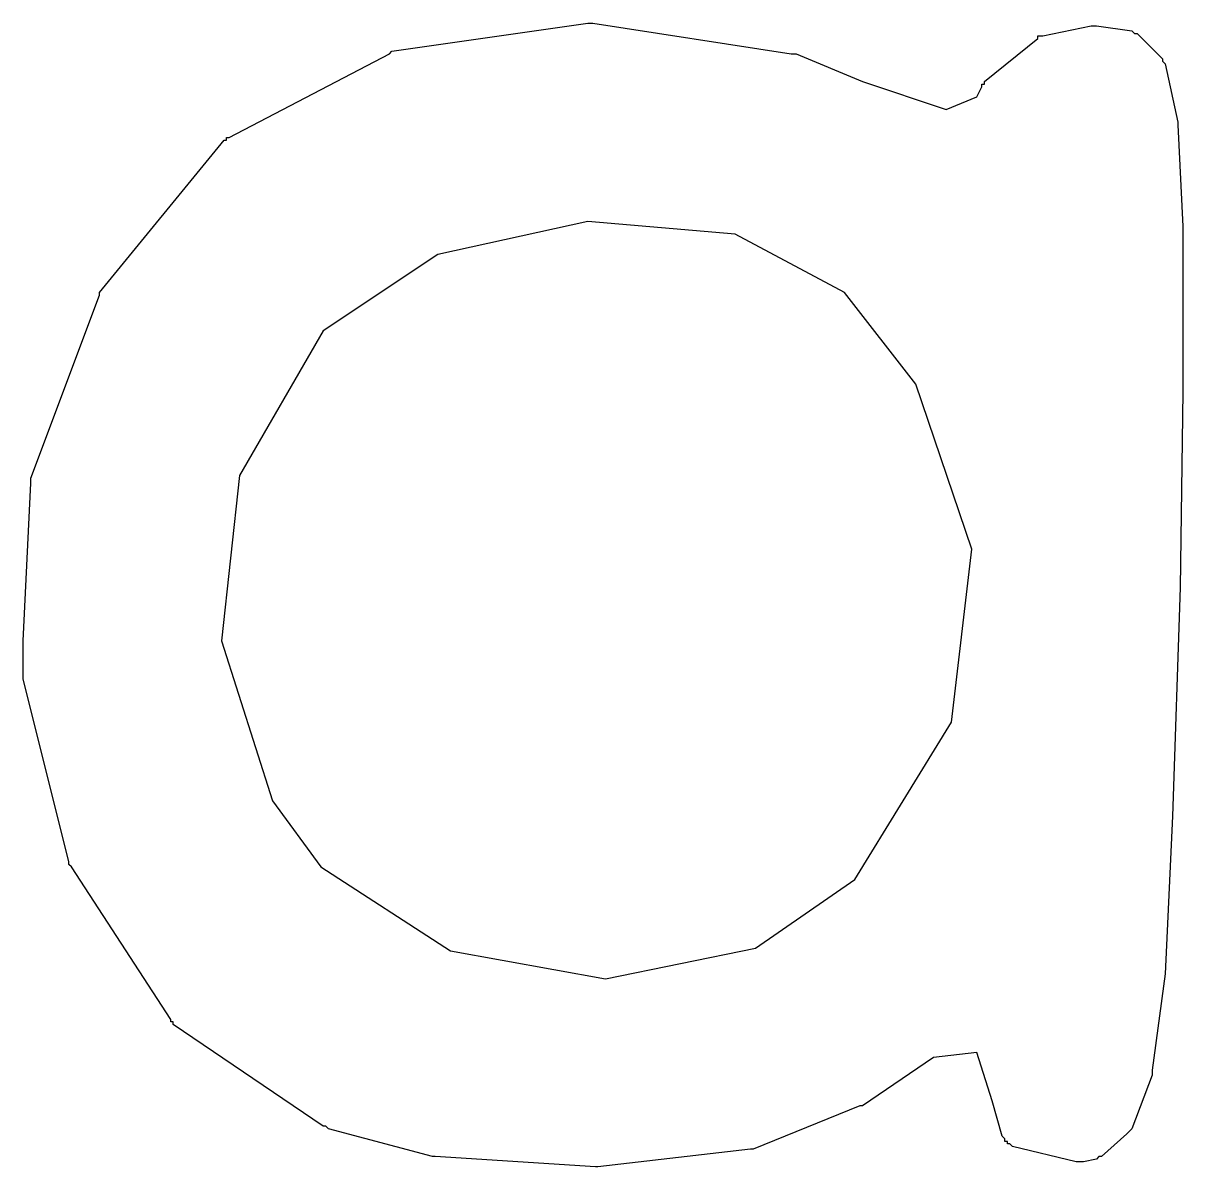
# Model space of a CAD drawing. Extents: x 93.8 to 153.2, y -121.7 to -73.6.
# Drawn here: x 122.017 to 122.473, y -121.661 to -121.211 of the extents above; entities that cross this region are included whole.
import ezdxf

# ---------------------------------------------------------------- set-up
doc = ezdxf.new("R2010")
doc.units = 0
doc.header["$MEASUREMENT"] = 0
doc.layers.add('BLACK', color=7, linetype='CONTINUOUS')

msp = doc.modelspace()

# ---------------------------------------------------------------- linework, layer by layer
at = {"layer": 'Black'}
for p, q in [((122.162, -121.222), (122.239, -121.211)), ((122.239, -121.211), (122.24, -121.211)), ((122.24, -121.211), (122.241, -121.211)), ((122.241, -121.211), (122.319, -121.223)), ((122.418, -121.216), (122.437, -121.212)), ((122.437, -121.212), (122.438, -121.212)), ((122.438, -121.212), (122.439, -121.212)), ((122.439, -121.212), (122.453, -121.214)), ((122.395, -121.234), (122.416, -121.217)), ((122.416, -121.217), (122.416, -121.216)), ((122.416, -121.216), (122.417, -121.216)), ((122.416, -121.217), (122.416, -121.217)), ((122.417, -121.216), (122.417, -121.216)), ((122.417, -121.216), (122.418, -121.216)), ((122.418, -121.216), (122.418, -121.216)), ((122.453, -121.214), (122.453, -121.214)), ((122.453, -121.214), (122.454, -121.215)), ((122.454, -121.215), (122.454, -121.215)), ((122.454, -121.215), (122.454, -121.215)), ((122.454, -121.215), (122.455, -121.215)), ((122.455, -121.215), (122.456, -121.216)), ((122.456, -121.216), (122.465, -121.225)), ((122.098, -121.256), (122.161, -121.223)), ((122.161, -121.223), (122.162, -121.222)), ((122.161, -121.223), (122.161, -121.223)), ((122.319, -121.223), (122.32, -121.223)), ((122.32, -121.223), (122.321, -121.223)), ((122.321, -121.223), (122.347, -121.234)), ((122.465, -121.225), (122.465, -121.226)), ((122.465, -121.226), (122.465, -121.226)), ((122.465, -121.226), (122.465, -121.226)), ((122.465, -121.226), (122.466, -121.227)), ((122.466, -121.227), (122.466, -121.227)), ((122.466, -121.227), (122.466, -121.227)), ((122.466, -121.227), (122.471, -121.25)), ((122.347, -121.234), (122.38, -121.245)), ((122.392, -121.24), (122.394, -121.236)), ((122.394, -121.236), (122.394, -121.235)), ((122.394, -121.235), (122.395, -121.235)), ((122.394, -121.236), (122.394, -121.236)), ((122.394, -121.236), (122.394, -121.236)), ((122.395, -121.235), (122.395, -121.234)), ((122.395, -121.235), (122.395, -121.235)), ((122.38, -121.245), (122.392, -121.24)), ((122.471, -121.25), (122.471, -121.25)), ((122.471, -121.25), (122.471, -121.251)), ((122.471, -121.251), (122.473, -121.291)), ((122.047, -121.317), (122.096, -121.257)), ((122.096, -121.257), (122.096, -121.257)), ((122.096, -121.257), (122.097, -121.257)), ((122.097, -121.257), (122.097, -121.256)), ((122.097, -121.256), (122.098, -121.256)), ((122.098, -121.256), (122.098, -121.256)), ((122.098, -121.256), (122.098, -121.256)), ((122.239, -121.289), (122.18, -121.302)), ((122.297, -121.294), (122.239, -121.289)), ((122.473, -121.291), (122.473, -121.292)), ((122.34, -121.317), (122.297, -121.294)), ((122.473, -121.292), (122.473, -121.292)), ((122.473, -121.292), (122.473, -121.356)), ((122.18, -121.302), (122.135, -121.332)), ((122.02, -121.39), (122.047, -121.318)), ((122.047, -121.318), (122.047, -121.317)), ((122.047, -121.317), (122.047, -121.317)), ((122.368, -121.353), (122.34, -121.317)), ((122.135, -121.332), (122.102, -121.389)), ((122.39, -121.418), (122.368, -121.353)), ((122.473, -121.356), (122.472, -121.433)), ((122.473, -121.356), (122.473, -121.356)), ((122.473, -121.356), (122.473, -121.356)), ((122.02, -121.391), (122.02, -121.39)), ((122.02, -121.392), (122.02, -121.391)), ((122.102, -121.389), (122.095, -121.454)), ((122.017, -121.454), (122.02, -121.392)), ((122.382, -121.486), (122.39, -121.418)), ((122.472, -121.433), (122.469, -121.523)), ((122.472, -121.433), (122.472, -121.433)), ((122.472, -121.433), (122.472, -121.433)), ((122.017, -121.468), (122.017, -121.454)), ((122.095, -121.454), (122.115, -121.517)), ((122.017, -121.469), (122.017, -121.468)), ((122.017, -121.468), (122.017, -121.468)), ((122.035, -121.541), (122.017, -121.469)), ((122.344, -121.548), (122.382, -121.486)), ((122.115, -121.517), (122.134, -121.543)), ((122.469, -121.523), (122.466, -121.585)), ((122.469, -121.523), (122.469, -121.523)), ((122.469, -121.523), (122.469, -121.523)), ((122.035, -121.542), (122.035, -121.541)), ((122.036, -121.543), (122.035, -121.542)), ((122.075, -121.603), (122.036, -121.543)), ((122.134, -121.543), (122.185, -121.576)), ((122.305, -121.575), (122.344, -121.548)), ((122.185, -121.576), (122.246, -121.587)), ((122.246, -121.587), (122.305, -121.575)), ((122.466, -121.585), (122.461, -121.623)), ((122.466, -121.585), (122.466, -121.585)), ((122.466, -121.585), (122.466, -121.585)), ((122.075, -121.604), (122.075, -121.603)), ((122.075, -121.603), (122.075, -121.603)), ((122.075, -121.603), (122.075, -121.603)), ((122.076, -121.604), (122.075, -121.604)), ((122.076, -121.605), (122.076, -121.604)), ((122.076, -121.604), (122.076, -121.604)), ((122.135, -121.645), (122.076, -121.605)), ((122.375, -121.618), (122.347, -121.637)), ((122.392, -121.616), (122.375, -121.618)), ((122.398, -121.635), (122.392, -121.616)), ((122.461, -121.623), (122.461, -121.624)), ((122.461, -121.624), (122.461, -121.625)), ((122.461, -121.625), (122.453, -121.646)), ((122.346, -121.637), (122.304, -121.654)), ((122.347, -121.637), (122.346, -121.637)), ((122.347, -121.637), (122.347, -121.637)), ((122.402, -121.649), (122.398, -121.635)), ((122.398, -121.635), (122.398, -121.635)), ((122.398, -121.635), (122.398, -121.635)), ((122.136, -121.645), (122.135, -121.645)), ((122.137, -121.646), (122.136, -121.645)), ((122.178, -121.657), (122.137, -121.646)), ((122.452, -121.647), (122.451, -121.648)), ((122.453, -121.646), (122.452, -121.647)), ((122.452, -121.647), (122.452, -121.647)), ((122.452, -121.647), (122.452, -121.647)), ((122.453, -121.646), (122.453, -121.646)), ((122.453, -121.646), (122.453, -121.646)), ((122.403, -121.65), (122.402, -121.649)), ((122.403, -121.651), (122.403, -121.65)), ((122.404, -121.651), (122.403, -121.651)), ((122.403, -121.651), (122.403, -121.651)), ((122.403, -121.651), (122.403, -121.651)), ((122.404, -121.652), (122.404, -121.651)), ((122.451, -121.648), (122.441, -121.657)), ((122.303, -121.654), (122.243, -121.661)), ((122.304, -121.654), (122.303, -121.654)), ((122.303, -121.654), (122.303, -121.654)), ((122.405, -121.652), (122.404, -121.652)), ((122.404, -121.652), (122.404, -121.652)), ((122.404, -121.652), (122.404, -121.652)), ((122.406, -121.653), (122.405, -121.652)), ((122.431, -121.659), (122.406, -121.653)), ((122.179, -121.657), (122.178, -121.657)), ((122.242, -121.661), (122.179, -121.657)), ((122.179, -121.657), (122.179, -121.657)), ((122.432, -121.659), (122.431, -121.659)), ((122.431, -121.659), (122.431, -121.659)), ((122.433, -121.659), (122.432, -121.659)), ((122.432, -121.659), (122.432, -121.659)), ((122.434, -121.659), (122.433, -121.659)), ((122.433, -121.659), (122.433, -121.659)), ((122.439, -121.658), (122.434, -121.659)), ((122.44, -121.657), (122.439, -121.658)), ((122.439, -121.658), (122.439, -121.658)), ((122.439, -121.658), (122.439, -121.658)), ((122.441, -121.657), (122.44, -121.657)), ((122.44, -121.657), (122.44, -121.657)), ((122.44, -121.657), (122.44, -121.657)), ((122.243, -121.661), (122.242, -121.661)), ((122.243, -121.661), (122.243, -121.661))]:
    msp.add_line(p, q, dxfattribs=at)

doc.saveas('drawing.dxf')
